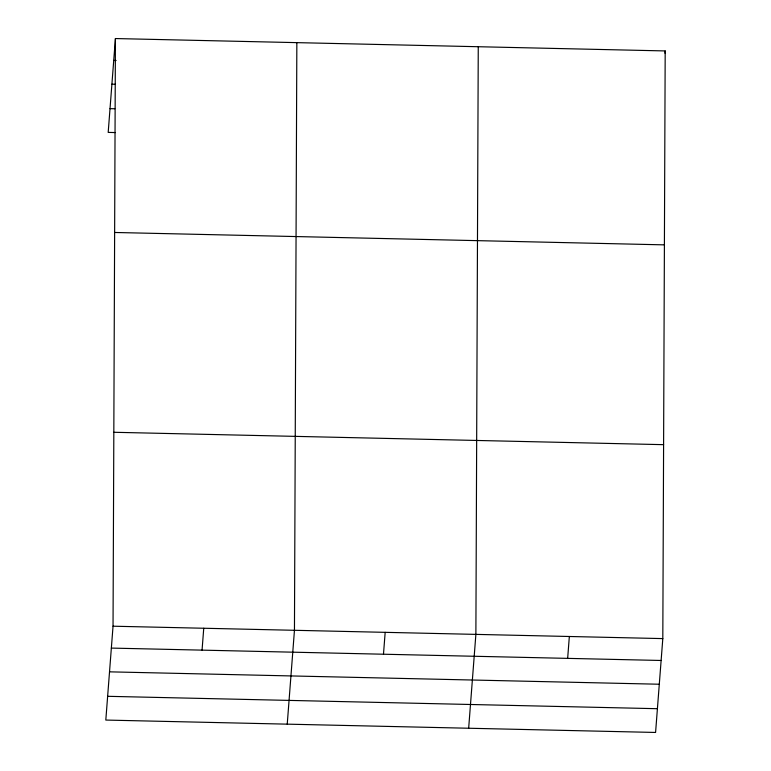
<?xml version="1.0" encoding="UTF-8"?>
<svg xmlns="http://www.w3.org/2000/svg" width="771" height="771" viewBox="0 0 771 771"><rect width="100%" height="100%" fill="white"/><g stroke="black" fill="none" stroke-linecap="round" stroke-linejoin="round"><path stroke-width="1.16" d="M113.038 626.206L115.419 38.55L665.19 50.934L662.809 638.6L655.581 732.45L105.81 720.066L113.038 626.206L662.809 638.6M296.845 42.636L294.455 630.293L287.236 724.152M478.261 46.723L475.88 634.388L468.662 728.238M115.419 38.55L108.191 132.4L115.361 132.564M202.06 650.136L203.746 628.249M383.486 654.222L385.172 632.336M567.658 658.376L569.345 636.489M665.007 53.238L665.19 50.934M113.732 60.437L116.122 60.485M111.901 84.184L115.486 84.261M110.022 108.653L114.802 108.759M114.628 232.476L664.4 244.86M113.819 432.28L663.59 444.665M111.352 648.093L661.123 660.477M109.521 671.84L659.292 684.234M107.641 696.309L657.412 708.703"/></g></svg>
